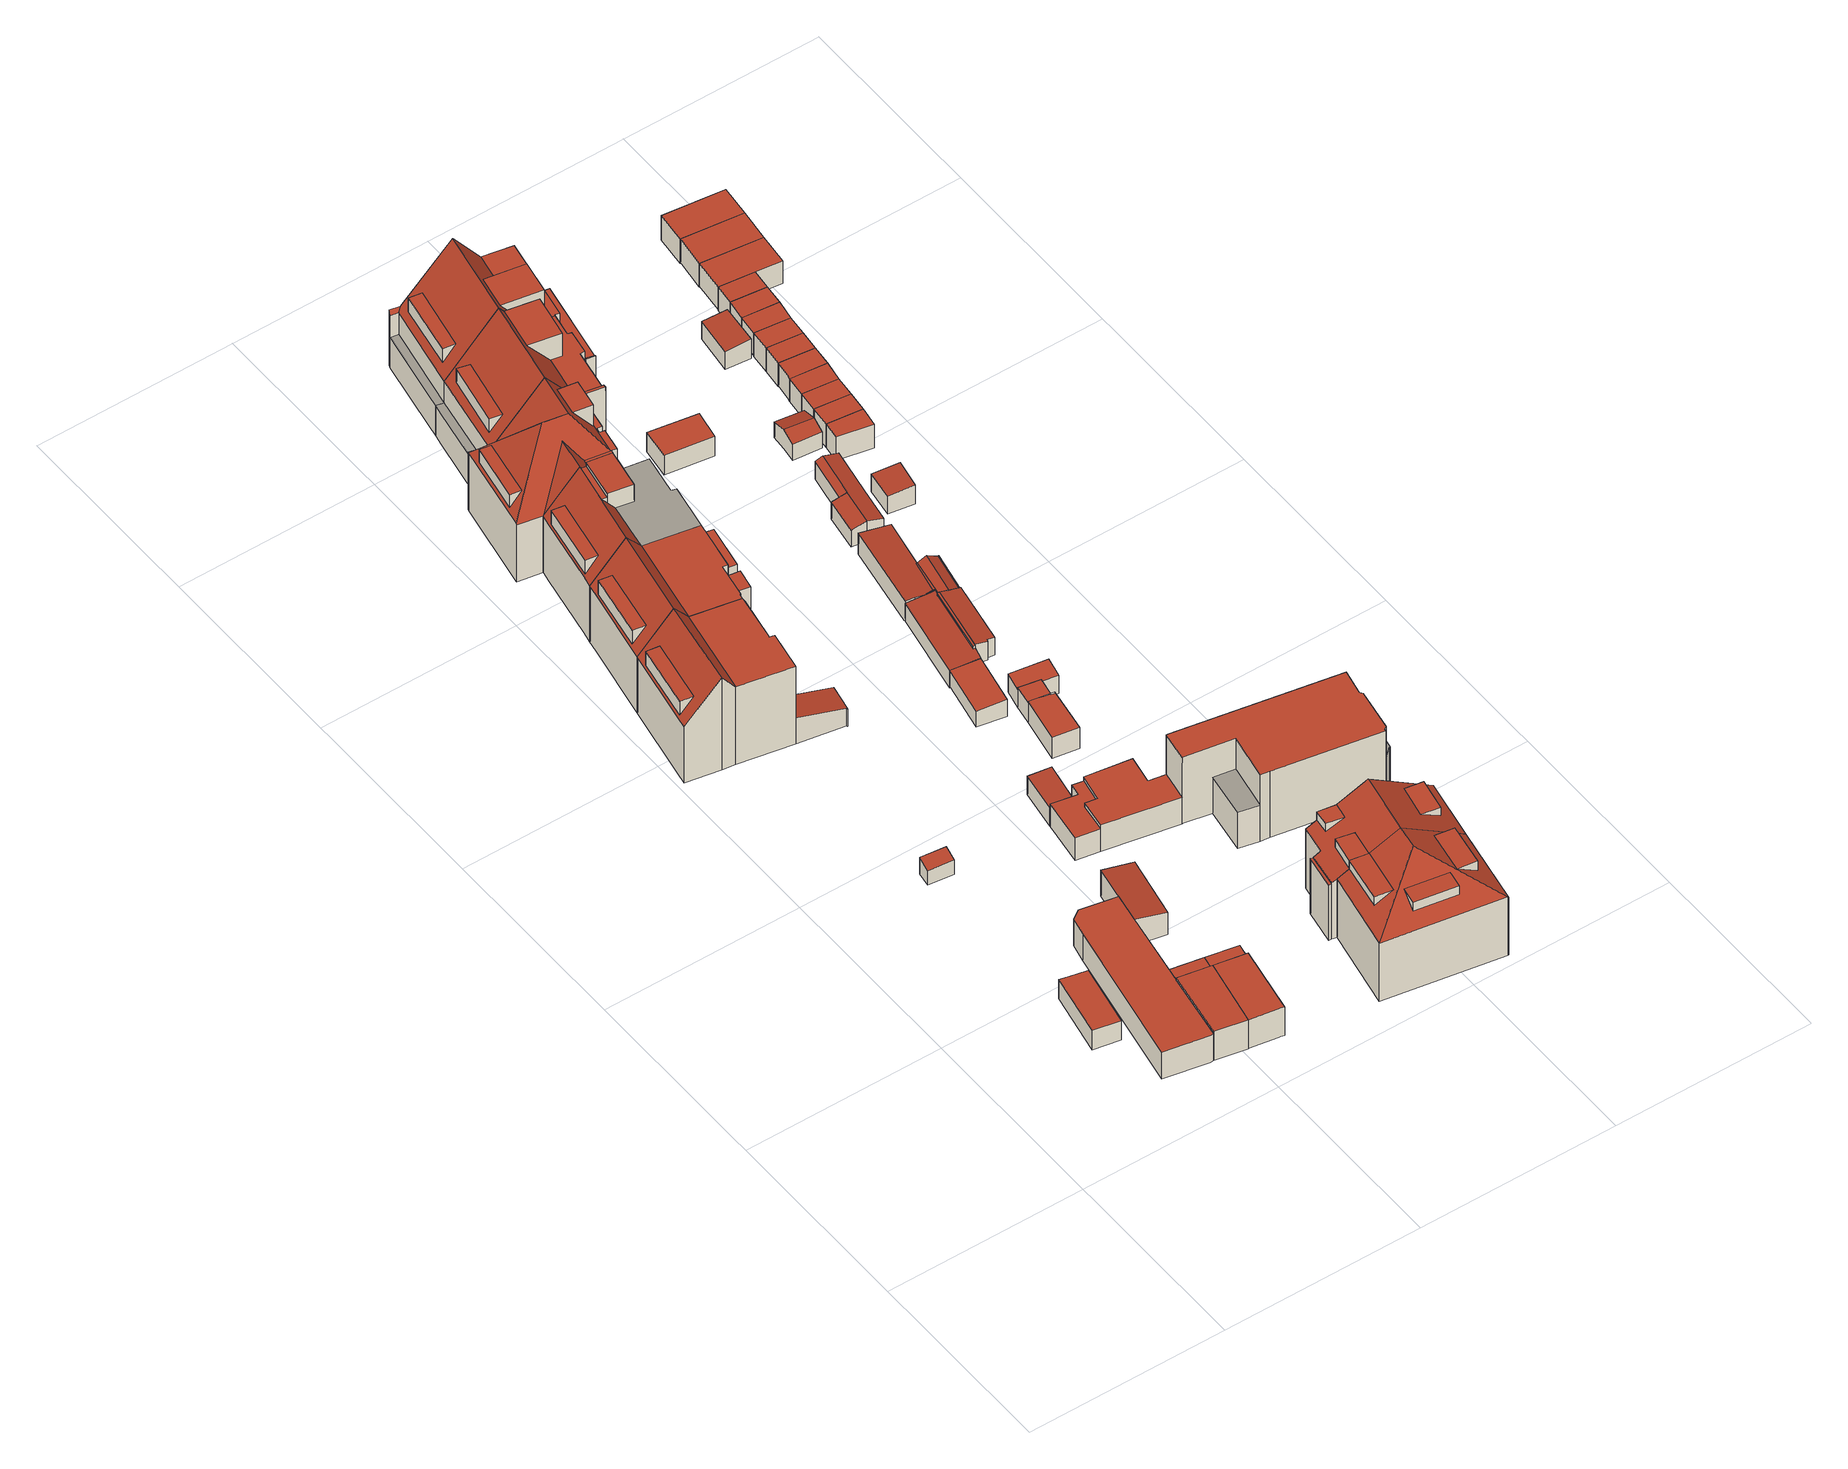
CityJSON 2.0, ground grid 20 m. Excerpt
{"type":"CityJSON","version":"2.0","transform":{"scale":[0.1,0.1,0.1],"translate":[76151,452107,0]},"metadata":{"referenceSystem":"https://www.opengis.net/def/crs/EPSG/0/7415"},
"CityObjects":{
"building1":{"type":"Building","attributes":{"Volume":40.29,"Dakoppervlakte":17.45,"Muuroppervlakte":42.24,"Vloeroppervlakte":17.45,"hoogte_Z_max_in_m_NAP":3.52,"GEB_DOEL":"onbekend","dateOfConstruction":"1957-01-01","measuredHeight":2.31},"geometry":[{"type":"Solid","lod":"2","boundaries":[[[[0,1,2,3,4]],[[5,6,7,8,9]],[[1,0,7,6]],[[8,7,0,4]],[[8,4,3,9]],[[2,5,9,3]],[[2,1,6,5]]]],"semantics":{"surfaces":[{"type":"GroundSurface"},{"type":"RoofSurface"},{"type":"WallSurface"}],"values":[[0,1,2,2,2,2,2]]}}]},
"building2":{"type":"Building","attributes":{"Volume":260.53,"Dakoppervlakte":81.93,"Muuroppervlakte":140.71,"Vloeroppervlakte":81.93,"hoogte_Z_max_in_m_NAP":4.36,"GEB_DOEL":"industriefunctie","dateOfConstruction":"1957-01-01","measuredHeight":3.18},"geometry":[{"type":"Solid","lod":"2","boundaries":[[[[10,11,12,13,14,15,16,17,18]],[[19,20,21,22,23,24,25,26,27]],[[27,15,14,13,20,19]],[[21,20,13,12]],[[11,10,23,22]],[[10,18,24,23]],[[18,17,25,24]],[[25,17,16,15,27,26]],[[12,11,22,21]]]],"semantics":{"surfaces":[{"type":"GroundSurface"},{"type":"RoofSurface"},{"type":"WallSurface"}],"values":[[0,1,2,2,2,2,2,2,2]]}}]},
"building3":{"type":"Building","attributes":{"Volume":6.66,"Dakoppervlakte":3.6,"Muuroppervlakte":14.77,"Vloeroppervlakte":3.54,"hoogte_Z_max_in_m_NAP":3,"GEB_DOEL":"onbekend","dateOfConstruction":"1930-01-01","measuredHeight":2.01},"geometry":[{"type":"Solid","lod":"2","boundaries":[[[[28,29,30,31]],[[32,33,34,35]],[[31,33,32,28]],[[31,30,34,33]],[[29,35,34,30]],[[35,29,28,32]]]],"semantics":{"surfaces":[{"type":"GroundSurface"},{"type":"RoofSurface"},{"type":"WallSurface"}],"values":[[0,1,2,2,2,2]]}}]},
"building4":{"type":"Building","attributes":{"Volume":93.59,"Dakoppervlakte":27.85,"Muuroppervlakte":80.06,"Vloeroppervlakte":27.85,"hoogte_Z_max_in_m_NAP":4.72,"GEB_DOEL":"overige gebruiksfunctie","dateOfConstruction":"1925-01-01","measuredHeight":3.49},"geometry":[{"type":"Solid","lod":"2","boundaries":[[[[36,37,38,15,39,40]],[[41,42,43,44]],[[45,46,47,48]],[[39,15,43,42,46]],[[15,38,44,43]],[[41,44,38,37,47]],[[47,37,36,48]],[[48,36,40,45]],[[45,40,39,46]],[[42,41,47,46]]]],"semantics":{"surfaces":[{"type":"GroundSurface"},{"type":"RoofSurface"},{"type":"WallSurface"}],"values":[[0,1,1,2,2,2,2,2,2,2]]}}]},
"building5":{"type":"Building","attributes":{"Volume":93.39,"Dakoppervlakte":28.05,"Muuroppervlakte":79.27,"Vloeroppervlakte":28.05,"hoogte_Z_max_in_m_NAP":4.72,"GEB_DOEL":"overige gebruiksfunctie","dateOfConstruction":"1925-01-01","measuredHeight":3.45},"geometry":[{"type":"Solid","lod":"2","boundaries":[[[[49,50,51,52,53,54,55,56]],[[41,44,57,58,59,60]],[[48,47,61,62]],[[51,50,59,58,57,44,53,52]],[[60,59,50,49,61]],[[41,47,54,53,44]],[[62,56,55,48]],[[55,54,47,48]],[[61,49,56,62]],[[47,41,60,61]]]],"semantics":{"surfaces":[{"type":"GroundSurface"},{"type":"RoofSurface"},{"type":"WallSurface"}],"values":[[0,1,1,2,2,2,2,2,2,2]]}}]},
"building6":{"type":"Building","attributes":{"Volume":867.99,"Dakoppervlakte":115.07,"Muuroppervlakte":357.21,"Vloeroppervlakte":102.14,"hoogte_Z_max_in_m_NAP":11.87,"GEB_DOEL":"woonfunctie","dateOfConstruction":"1930-01-01","measuredHeight":11},"children":["building6-1"],"geometry":[{"type":"Solid","lod":"2","boundaries":[[[[63,64,65,66,67,68,69,70,71,72,73,74,75,76,77,78,79,80]],[[81,82,83,84,85,86,87]],[[88,89,90,91,92,93,94]],[[95,96,97,98,99,100]],[[101,102,103,104,105],[106,107,108,109]],[[85,102,101,86]],[[84,83,82,72,71,70]],[[84,70,69,85]],[[63,80,93,87,86]],[[80,79,94,93]],[[88,94,79,78]],[[88,78,77,89]],[[96,95,90,76,75]],[[74,97,96,75]],[[73,98,97,74]],[[99,92,91,100]],[[100,91,90,95]],[[93,92,99,98,81,87]],[[65,64,101,105]],[[103,102,68,67]],[[104,103,67,66,65,105]],[[86,101,64,63]],[[85,69,68,102]],[[73,72,82,81,98]],[[89,77,76,90]],[[110,109,108,111]],[[111,108,107]],[[110,111,107,106]],[[106,109,110]]]],"semantics":{"surfaces":[{"type":"GroundSurface"},{"type":"RoofSurface"},{"type":"WallSurface"}],"values":[[0,1,1,1,1,1,2,2,2,2,2,2,2,2,2,2,2,2,2,2,2,2,2,2,2,1,2,2,2]]}}]},
"building6-1":{"type":"BuildingInstallation","attributes":{"relationToConstruction":"outside"},"parents":["building6"],"geometry":[{"type":"MultiSurface","lod":"2","boundaries":[[[110,109,108,111]],[[111,108,107]],[[110,111,107,106]],[[106,109,110]]],"semantics":{"surfaces":[{"type":"RoofSurface"},{"type":"WallSurface"}],"values":[0,1,1,1]}}]},
"building7":{"type":"Building","attributes":{"Volume":55.84,"Dakoppervlakte":20.02,"Muuroppervlakte":53.51,"Vloeroppervlakte":19.74,"hoogte_Z_max_in_m_NAP":4.41,"GEB_DOEL":"onbekend","dateOfConstruction":"1925-01-01","measuredHeight":3.11},"geometry":[{"type":"Solid","lod":"2","boundaries":[[[[112,113,114,115,116]],[[117,118,119,19,120]],[[117,113,112,116,119,118]],[[116,115,19,119]],[[19,115,114,120]],[[120,114,113,117]]]],"semantics":{"surfaces":[{"type":"GroundSurface"},{"type":"RoofSurface"},{"type":"WallSurface"}],"values":[[0,1,2,2,2,2]]}}]},
"building8":{"type":"Building","attributes":{"Volume":877.34,"Dakoppervlakte":110.32,"Muuroppervlakte":363.11,"Vloeroppervlakte":123.81,"hoogte_Z_max_in_m_NAP":11.87,"GEB_DOEL":"woonfunctie","dateOfConstruction":"1930-01-01","measuredHeight":11.02},"children":["building8-1"],"geometry":[{"type":"Solid","lod":"2","boundaries":[[[[121,122,123,124,125,126,127,128,70,69,68,67,129,130,131,132,133,134,135,136,137,138]],[[85,84,139,140,141,142,143,144]],[[145,146,147,148,149,150]],[[151,152,153,154,155,156]],[[157,158,159,160]],[[103,102,161,162,163],[164,165,166,167]],[[85,144,161,102]],[[168,169,170,171,172,173]],[[140,139,128,127]],[[140,127,126,141]],[[126,125,152,142,141]],[[133,132,144,143,160]],[[84,85,69,70]],[[139,84,70,128]],[[147,146,122,121]],[[138,148,147,121]],[[137,149,148,138]],[[153,152,125,124]],[[123,154,153,124]],[[168,173,149,137,136]],[[169,168,136,135]],[[133,160,159,134]],[[159,158,169,135,134]],[[158,157,170,169]],[[155,146,145,156]],[[172,150,149,173]],[[156,145,150,172,171,151]],[[152,151,171,170,157,160,143,142]],[[102,103,67,68]],[[130,162,161,131]],[[162,130,129,67,103,163]],[[69,85,102,68]],[[161,144,132,131]],[[155,154,123,122,146]],[[174,167,166,175]],[[175,166,165]],[[174,175,165,164]],[[174,164,167]]]],"semantics":{"surfaces":[{"type":"GroundSurface"},{"type":"RoofSurface"},{"type":"OuterFloorSurface"},{"type":"WallSurface"}],"values":[[0,1,1,1,1,1,1,2,3,3,3,3,3,3,3,3,3,3,3,3,3,3,3,3,3,3,3,3,3,3,3,3,3,3,1,3,3,3]]}}]},
"building8-1":{"type":"BuildingInstallation","attributes":{"relationToConstruction":"outside"},"parents":["building8"],"geometry":[{"type":"MultiSurface","lod":"2","boundaries":[[[174,167,166,175]],[[175,166,165]],[[174,175,165,164]],[[174,164,167]]],"semantics":{"surfaces":[{"type":"RoofSurface"},{"type":"WallSurface"}],"values":[0,1,1,1]}}]},
"building9":{"type":"Building","attributes":{"Volume":906.72,"Dakoppervlakte":71.56,"Muuroppervlakte":380.04,"Vloeroppervlakte":104.3,"hoogte_Z_max_in_m_NAP":12.23,"GEB_DOEL":"woonfunctie","dateOfConstruction":"1930-01-01","measuredHeight":11.38},"children":["building9-1"],"geometry":[{"type":"Solid","lod":"2","boundaries":[[[[176,177,178,179,180,181,182,183,133,132,131,130,184,185,186,187,188,189,190,191,192]],[[193,194,195,196]],[[161,197,198,199,200,162],[201,202,203,204]],[[205,206,207,208,209,210,211]],[[212,213,214,215]],[[216,217,218,160]],[[219,197,161,144,220,221,222]],[[223,224,225,226]],[[227,228,219,222]],[[229,230,231,232,233,234,235,220,144,143]],[[162,130,131,161]],[[186,198,197,187]],[[199,198,186,185,184,130,162,200]],[[133,160,143,144,132]],[[229,194,179,178,230]],[[230,178,177,231]],[[232,231,177,176]],[[176,192,233,232]],[[234,233,192,191]],[[182,208,207,183]],[[182,181,209,208]],[[180,210,209,181]],[[216,160,133,183,207]],[[215,218,217,212]],[[196,211,210,193]],[[212,217,206,205,213]],[[216,207,206,217]],[[195,214,213,205,211,196]],[[218,215,214,195,194,229,143,160]],[[161,131,132,144]],[[189,236,228,224,223,234,191,190]],[[228,236,219]],[[227,225,224,228]],[[236,189,188,187,197,219]],[[227,222,221]],[[226,235,234,223]],[[235,226,225,227,221,220]],[[194,193,210,180,179]],[[204,237,238,201]],[[237,204,203]],[[238,237,203,202]],[[238,202,201]]]],"semantics":{"surfaces":[{"type":"GroundSurface"},{"type":"OuterFloorSurface"},{"type":"RoofSurface"},{"type":"WallSurface"}],"values":[[0,1,2,2,2,2,2,2,2,1,3,3,3,3,3,3,3,3,3,3,3,3,3,3,3,3,3,3,3,3,3,3,3,3,3,3,3,3,2,3,3,3]]}}]},
"building9-1":{"type":"BuildingInstallation","attributes":{"relationToConstruction":"outside"},"parents":["building9"],"geometry":[{"type":"MultiSurface","lod":"2","boundaries":[[[204,237,238,201]],[[237,204,203]],[[238,237,203,202]],[[238,202,201]]],"semantics":{"surfaces":[{"type":"RoofSurface"},{"type":"WallSurface"}],"values":[0,1,1,1]}}]},
"building10":{"type":"Building","attributes":{"Volume":19,"Dakoppervlakte":8.71,"Muuroppervlakte":27.07,"Vloeroppervlakte":8.68,"hoogte_Z_max_in_m_NAP":3.12,"GEB_DOEL":"onbekend","dateOfConstruction":"1930-01-01","measuredHeight":2.27},"geometry":[{"type":"Solid","lod":"2","boundaries":[[[[239,240,241,242]],[[243,244,245,246]],[[239,242,244,243]],[[244,242,241,245]],[[240,246,245,241]],[[240,239,243,246]]]],"semantics":{"surfaces":[{"type":"GroundSurface"},{"type":"RoofSurface"},{"type":"WallSurface"}],"values":[[0,1,2,2,2,2]]}}]},
"building11":{"type":"Building","attributes":{"Volume":964.26,"Dakoppervlakte":128.73,"Muuroppervlakte":390.29,"Vloeroppervlakte":132.28,"hoogte_Z_max_in_m_NAP":13.54,"GEB_DOEL":"woonfunctie","dateOfConstruction":"1930-01-01","measuredHeight":12.71},"children":["building11-1","building11-2"],"geometry":[{"type":"MultiSurface","lod":"2","boundaries":[[[247,248,249,250,251,252,253,254,255,256,257,258,259,260,261,262,263,264,265,266,267,268,269,270]],[[271,272,273],[274,275,276,277]],[[278,279,280,281],[282,283,284,285]],[[286,287,280,279,272,271,288,198]],[[286,198,197]],[[289,287,286,197,290]],[[290,233,291,292,293,294,295,296,297,298,299,300,281,280,287,289]],[[301,302,303,304]],[[305,306,307,308]],[[309,310,311,312]],[[313,279,278]],[[279,313,314,315,316,317,273,272]],[[255,291,233,256]],[[255,254,301,292,291]],[[294,293,304,251,250]],[[250,249,295,294]],[[249,318,312,296,295]],[[270,269,299,298,306]],[[299,269,319,268,281,300]],[[233,290,257,256]],[[252,303,302,253]],[[251,304,303,252]],[[254,253,302,301]],[[318,248,308,309,312]],[[248,247,305,308]],[[305,247,270,306]],[[307,310,309,308]],[[317,263,262,273]],[[311,310,307,306,298,297]],[[197,198,288,260,259,258,257,290]],[[271,273,262,261,260,288]],[[296,312,311,297]],[[292,301,304,293]],[[266,313,278,281,268,267]],[[264,263,317,316,315,314,313,266,320,265]],[[321,322,276,275]],[[321,275,274]],[[322,321,274,277]],[[277,276,322]],[[323,285,284,324]],[[324,284,283]],[[323,324,283,282]],[[282,285,323]]],"semantics":{"surfaces":[{"type":"GroundSurface"},{"type":"RoofSurface"},{"type":"OuterFloorSurface"},{"type":"WallSurface"}],"values":[0,1,1,1,1,1,1,1,1,2,1,1,3,3,3,3,3,3,3,3,3,3,3,3,3,3,3,3,3,3,3,3,3,3,3,1,3,3,3,1,3,3,3]}}]},
"building11-1":{"type":"BuildingInstallation","attributes":{"relationToConstruction":"outside"},"parents":["building11"],"geometry":[{"type":"MultiSurface","lod":"2","boundaries":[[[321,322,276,275]],[[321,275,274]],[[322,321,274,277]],[[277,276,322]]],"semantics":{"surfaces":[{"type":"RoofSurface"},{"type":"WallSurface"}],"values":[0,1,1,1]}}]},
"building11-2":{"type":"BuildingInstallation","attributes":{"relationToConstruction":"outside"},"parents":["building11"],"geometry":[{"type":"MultiSurface","lod":"2","boundaries":[[[323,285,284,324]],[[324,284,283]],[[323,324,283,282]],[[282,285,323]]],"semantics":{"surfaces":[{"type":"RoofSurface"},{"type":"WallSurface"}],"values":[0,1,1,1]}}]},
"building12":{"type":"Building","attributes":{"Volume":812.2,"Dakoppervlakte":93.05,"Muuroppervlakte":305.6,"Vloeroppervlakte":97.07,"hoogte_Z_max_in_m_NAP":11.76,"GEB_DOEL":"kantoorfunctie - woonfunctie","dateOfConstruction":"1925-01-01","measuredHeight":10.34},"children":["building12-1","building12-2"],"geometry":[{"type":"Solid","lod":"2","boundaries":[[[[325,326,327,328,329,330,331,332]],[[333,334,335,336]],[[337,333,336,338,339,340,341,342]],[[337,342,343,344,345],[346,347,348,349]],[[342,341,350,343],[351,352,353,354]],[[341,340,331,330,350]],[[330,329,343,350]],[[333,339,334]],[[327,326,325,332,331,340,339,333,337,345]],[[335,334,339,338]],[[338,336,335]],[[344,343,329,328]],[[345,344,328,327]],[[349,355,356,346]],[[355,349,348]],[[356,355,348,347]],[[356,347,346]],[[351,354,357,358]],[[352,358,357,353]],[[352,351,358]],[[357,354,353]]]],"semantics":{"surfaces":[{"type":"GroundSurface"},{"type":"RoofSurface"},{"type":"WallSurface"}],"values":[[0,1,1,1,1,2,2,2,2,2,2,2,2,1,2,2,2,1,2,2,2]]}}]},
"building12-1":{"type":"BuildingInstallation","attributes":{"relationToConstruction":"outside"},"parents":["building12"],"geometry":[{"type":"MultiSurface","lod":"2","boundaries":[[[349,355,356,346]],[[355,349,348]],[[356,355,348,347]],[[356,347,346]]],"semantics":{"surfaces":[{"type":"RoofSurface"},{"type":"WallSurface"}],"values":[0,1,1,1]}}]},
"building12-2":{"type":"BuildingInstallation","attributes":{"relationToConstruction":"outside"},"parents":["building12"],"geometry":[{"type":"MultiSurface","lod":"2","boundaries":[[[351,354,357,358]],[[352,358,357,353]],[[352,351,358]],[[357,354,353]]],"semantics":{"surfaces":[{"type":"RoofSurface"},{"type":"WallSurface"}],"values":[0,1,1,1]}}]},
"building13":{"type":"Building","attributes":{"Volume":30.09,"Dakoppervlakte":14.91,"Muuroppervlakte":32.6,"Vloeroppervlakte":14.9,"hoogte_Z_max_in_m_NAP":3.03,"GEB_DOEL":"onbekend","dateOfConstruction":"2011-01-01","measuredHeight":2.07},"geometry":[{"type":"Solid","lod":"2","boundaries":[[[[359,360,361,362]],[[363,364,365,366]],[[359,362,364,363]],[[362,361,365,364]],[[360,366,365,361]],[[366,360,359,363]]]],"semantics":{"surfaces":[{"type":"GroundSurface"},{"type":"RoofSurface"},{"type":"WallSurface"}],"values":[[0,1,2,2,2,2]]}}]},
"building14":{"type":"Building","attributes":{"Volume":955.29,"Dakoppervlakte":116.24,"Muuroppervlakte":382.03,"Vloeroppervlakte":136.14,"hoogte_Z_max_in_m_NAP":13.54,"GEB_DOEL":"woonfunctie","dateOfConstruction":"1930-01-01","measuredHeight":12.65},"children":["building14-1"],"geometry":[{"type":"Solid","lod":"2","boundaries":[[[[367,368,369,370,371,372,373,374,375,376,377,378,379,380,381,382,383,384,385,386,387,388]],[[389,390,391,392,278,281]],[[278,392,393,394,313],[395,396,397,398]],[[313,394,399,315]],[[400,401,389,281,300,402,403,404,405,406,407,408]],[[409,410,411,412]],[[413,414,391,390]],[[415,416,417,418,419,420]],[[415,420,370,369]],[[417,416,415,369,368,367]],[[367,388,418,417]],[[281,384,383,300]],[[300,383,382,402]],[[382,381,410,403,402]],[[404,409,378,377,405]],[[407,406,405,377,376,375]],[[379,378,409,412]],[[411,410,381,380]],[[412,411,380,379]],[[403,410,409,404]],[[413,401,400,408,414]],[[408,374,373,372,391,414]],[[399,394,419,418]],[[394,393,420,419]],[[278,313,315,387,386,385,384,281]],[[418,388,387,315,399]],[[420,393,392,391,372,371,370]],[[413,390,389,401]],[[407,375,374,408]],[[421,422,395,398]],[[396,395,422]],[[421,398,397]],[[422,421,397,396]]]],"semantics":{"surfaces":[{"type":"GroundSurface"},{"type":"RoofSurface"},{"type":"OuterFloorSurface"},{"type":"WallSurface"}],"values":[[0,1,1,1,1,1,1,2,3,3,3,3,3,3,3,3,3,3,3,3,3,3,3,3,3,3,3,3,3,1,3,3,3]]}}]},
"building14-1":{"type":"BuildingInstallation","attributes":{"relationToConstruction":"outside"},"parents":["building14"],"geometry":[{"type":"MultiSurface","lod":"2","boundaries":[[[421,422,395,398]],[[396,395,422]],[[421,398,397]],[[422,421,397,396]]],"semantics":{"surfaces":[{"type":"RoofSurface"},{"type":"WallSurface"}],"values":[0,1,1,1]}}]},
"building15":{"type":"Building","attributes":{"Volume":53.51,"Dakoppervlakte":22.75,"Muuroppervlakte":59.36,"Vloeroppervlakte":28.55,"hoogte_Z_max_in_m_NAP":3.49,"GEB_DOEL":"onbekend","dateOfConstruction":"1925-01-01","measuredHeight":2.44},"geometry":[{"type":"Solid","lod":"2","boundaries":[[[[423,424,425,426,427,428,429,430,431,432]],[[433,434,435,436]],[[437,438,439,440,441]],[[442,443,444,445]],[[429,428,433,436]],[[429,436,435,430]],[[438,424,423,439]],[[423,432,440,439]],[[424,438,437,425]],[[444,443,427,426,441]],[[442,445,440,432,431]],[[426,425,437,441]],[[441,440,445,444]],[[433,428,427,443,442,434]],[[435,434,442,431,430]]]],"semantics":{"surfaces":[{"type":"GroundSurface"},{"type":"RoofSurface"},{"type":"WallSurface"}],"values":[[0,1,1,1,2,2,2,2,2,2,2,2,2,2,2]]}}]},
"building16":{"type":"Building","attributes":{"Volume":1012.08,"Dakoppervlakte":150.13,"Muuroppervlakte":466,"Vloeroppervlakte":162.14,"hoogte_Z_max_in_m_NAP":9.03,"GEB_DOEL":"woonfunctie","dateOfConstruction":"1925-01-01","measuredHeight":7.97},"geometry":[{"type":"Solid","lod":"2","boundaries":[[[[446,447,448,449,450,451,452,453,454,455,456,457,458,459,460,461,462,463,464,465,466,467,468,469,470,471]],[[472,473,474,475,476,477]],[[478,479,480,481]],[[482,483,484,485,486,487,488,489,490,491,492,493,494]],[[495,496,497,498,499,500,501,502]],[[503,504,505,506,507,508,509,510]],[[463,462,493,492]],[[461,494,493,462]],[[461,460,500,482,494]],[[486,479,447,446,487]],[[446,471,488,487]],[[488,471,470,489]],[[470,469,476,490,489]],[[464,463,492,491,475]],[[476,469,468,477]],[[477,468,467,472]],[[473,466,465,474]],[[475,474,465,464]],[[490,476,475,491]],[[481,449,448,478]],[[448,447,479,478]],[[484,483,499,451,450,449,481,480,485]],[[479,486,485,480]],[[501,500,460,459]],[[459,458,502,501]],[[495,502,458,457,509]],[[499,498,506,452,451]],[[509,457,456,510]],[[455,503,510,456]],[[455,454,504,503]],[[454,453,505,504]],[[506,505,453,452]],[[495,509,508,496]],[[496,508,507,497]],[[506,498,497,507]],[[482,500,499,483]],[[472,467,466,473]]]],"semantics":{"surfaces":[{"type":"GroundSurface"},{"type":"OuterFloorSurface"},{"type":"RoofSurface"},{"type":"WallSurface"}],"values":[[0,1,1,2,2,2,3,3,3,3,3,3,3,3,3,3,3,3,3,3,3,3,3,3,3,3,3,3,3,3,3,3,3,3,3,3,3]]}}]},
"building17":{"type":"Building","attributes":{"Volume":660.15,"Dakoppervlakte":79.71,"Muuroppervlakte":309.61,"Vloeroppervlakte":76.25,"hoogte_Z_max_in_m_NAP":11.76,"GEB_DOEL":"woonfunctie","dateOfConstruction":"1925-01-01","measuredHeight":10.32},"children":["building17-1"],"geometry":[{"type":"Solid","lod":"2","boundaries":[[[[511,512,513,514,515,516,517,327,326,325,332,331,518,519,520]],[[521,522,523,524]],[[525,526,527,528]],[[529,530,531,532,533,534,340,339,535,536,333,337,537,526,525]],[[337,345,538,537],[539,540,541,542]],[[543,334,333,536]],[[513,512,532,531]],[[512,511,523,533,532]],[[518,331,340,534,522]],[[326,327,345,337,333,339,340,331,332,325]],[[345,327,517,538]],[[519,518,522,521]],[[524,523,511,520]],[[521,524,520,519]],[[533,523,522,534]],[[526,530,527]],[[528,529,525]],[[528,527,530,529]],[[334,339,333]],[[543,536,535]],[[339,334,543,535]],[[537,516,515,514,513,531,530,526]],[[517,516,537,538]],[[539,542,544,545]],[[544,542,541]],[[545,544,541,540]],[[540,539,545]]]],"semantics":{"surfaces":[{"type":"GroundSurface"},{"type":"RoofSurface"},{"type":"WallSurface"}],"values":[[0,1,1,1,1,1,2,2,2,2,2,2,2,2,2,2,2,2,2,2,2,2,2,1,2,2,2]]}}]},
"building17-1":{"type":"BuildingInstallation","attributes":{"relationToConstruction":"outside"},"parents":["building17"],"geometry":[{"type":"MultiSurface","lod":"2","boundaries":[[[539,542,544,545]],[[544,542,541]],[[545,544,541,540]],[[540,539,545]]],"semantics":{"surfaces":[{"type":"RoofSurface"},{"type":"WallSurface"}],"values":[0,1,1,1]}}]},
"building18":{"type":"Building","attributes":{"Volume":53.55,"Dakoppervlakte":25.12,"Muuroppervlakte":54.03,"Vloeroppervlakte":25.05,"hoogte_Z_max_in_m_NAP":3.44,"GEB_DOEL":"onbekend","dateOfConstruction":"1930-01-01","measuredHeight":2.6},"geometry":[{"type":"MultiSurface","lod":"2","boundaries":[[[546,547,548,549,550,551,552,553,554,555,556,557]],[[558,559,560,561,562,563,564,565,364,566]],[[567,568,569,570,571]],[[572,573,574,575]],[[562,561,574,573]],[[555,554,565,564,563,562,573,557,556]],[[565,554,553,364]],[[570,558,576,571]],[[575,567,571,576,550,549,548]],[[564,577,563]],[[572,575,548,547,546,578]],[[573,572,578,546,557]],[[566,552,551,550,576,558]],[[569,568,560,559]],[[570,569,559,558]],[[567,575,574,561,560,568]],[[553,552,566,364]]],"semantics":{"surfaces":[{"type":"GroundSurface"},{"type":"RoofSurface"},{"type":"WallSurface"}],"values":[0,1,1,1,2,2,2,2,2,2,2,2,2,2,2,2,2]}}]},
"building19":{"type":"Building","attributes":{"Volume":30.23,"Dakoppervlakte":13.36,"Muuroppervlakte":39.58,"Vloeroppervlakte":13.2,"hoogte_Z_max_in_m_NAP":3.42,"GEB_DOEL":"onbekend","dateOfConstruction":"1925-01-01","measuredHeight":2.45},"geometry":[{"type":"Solid","lod":"2","boundaries":[[[[579,580,581,582,583,584,585]],[[586,567,571,587,588,589]],[[589,588,582,581]],[[579,567,586,580]],[[571,567,579,585,584,576]],[[583,587,571,576,584]],[[581,580,586,589]],[[588,587,583,582]]]],"semantics":{"surfaces":[{"type":"GroundSurface"},{"type":"RoofSurface"},{"type":"WallSurface"}],"values":[[0,1,2,2,2,2,2,2]]}}]},
"building20":{"type":"Building","attributes":{"Volume":1064.25,"Dakoppervlakte":143.95,"Muuroppervlakte":403.24,"Vloeroppervlakte":129.72,"hoogte_Z_max_in_m_NAP":13.54,"GEB_DOEL":"woonfunctie","dateOfConstruction":"1930-01-01","measuredHeight":12.62},"children":["building20-1"],"geometry":[{"type":"Solid","lod":"2","boundaries":[[[[590,375,373,372,371,370,369,591,592,593,594,595,596,597,598,599,600,601,602,603,604,605,606]],[[607,608,609,610]],[[611,612,613,614]],[[391,615,616,617,618,619,620,621,392]],[[392,621,622,623,393],[624,625,626,627]],[[623,622,628,629]],[[630,631,632,633,634,635,636,637,638,639]],[[640,641,642,643]],[[644,645,646,620,619,647,648,616,615,407]],[[649,650,651,652]],[[653,618,617,654]],[[655,656,657,415,420]],[[369,370,420,415]],[[656,592,591,369,415,657]],[[628,622,594,593]],[[593,592,656,629,628]],[[629,656,655,623]],[[599,598,633,632]],[[604,639,638,605]],[[632,631,630,601,600,599]],[[643,603,602,640]],[[641,640,602,601,630]],[[643,642,639,604,603]],[[630,639,642,641]],[[373,375,407,615]],[[590,606,614,645,644]],[[620,646,610,597,596]],[[609,633,598,597,610]],[[606,605,638,611,614]],[[613,649,652,607,610,646,645,614]],[[654,617,616,648]],[[654,648,647,653]],[[609,608,634,633]],[[651,650,636,635]],[[611,638,637,612]],[[649,613,612,637,636,650]],[[651,635,634,608,607,652]],[[655,420,393,623]],[[622,621,620,596,595,594]],[[370,371,372,373,615,391,392,393,420]],[[647,619,618,653]],[[407,375,590,644]],[[658,624,627,659]],[[625,624,658]],[[627,626,659]],[[659,626,625,658]]]],"semantics":{"surfaces":[{"type":"GroundSurface"},{"type":"OuterFloorSurface"},{"type":"RoofSurface"},{"type":"WallSurface"}],"values":[[0,1,1,2,2,2,2,2,2,2,2,1,3,3,3,3,3,3,3,3,3,3,3,3,3,3,3,3,3,3,3,3,3,3,3,3,3,3,3,3,3,3,2,3,3,3]]}}]},
"building20-1":{"type":"BuildingInstallation","attributes":{"relationToConstruction":"outside"},"parents":["building20"],"geometry":[{"type":"MultiSurface","lod":"2","boundaries":[[[658,624,627,659]],[[625,624,658]],[[627,626,659]],[[659,626,625,658]]],"semantics":{"surfaces":[{"type":"RoofSurface"},{"type":"WallSurface"}],"values":[0,1,1,1]}}]},
"building21":{"type":"Building","attributes":{"Volume":57.58,"Dakoppervlakte":25.75,"Muuroppervlakte":52.61,"Vloeroppervlakte":25.52,"hoogte_Z_max_in_m_NAP":3.25,"GEB_DOEL":"onbekend","dateOfConstruction":"1930-01-01","measuredHeight":2.43},"geometry":[{"type":"Solid","lod":"2","boundaries":[[[[555,554,660,661,662,663,546,557,556]],[[664,665,666,667,668,669,577,563,670]],[[665,664,671,573,572,672]],[[562,673,670,563]],[[663,662,667,666]],[[661,668,667,662]],[[660,554,565,669,668,661]],[[572,578,546,663,666,672]],[[674,578,572,573]],[[562,573,671,673]],[[563,577,564,555,556,557,546,578,674]],[[672,666,665]],[[565,554,555,564]],[[573,562,563,674]],[[671,664,670,673]],[[669,565,564,577]]]],"semantics":{"surfaces":[{"type":"GroundSurface"},{"type":"RoofSurface"},{"type":"WallSurface"}],"values":[[0,1,1,1,2,2,2,2,2,2,2,2,2,2,2,2]]}}]},
"building22":{"type":"Building","attributes":{"Volume":32.12,"Dakoppervlakte":14.36,"Muuroppervlakte":34.85,"Vloeroppervlakte":14.36,"hoogte_Z_max_in_m_NAP":3.08,"GEB_DOEL":"onbekend","dateOfConstruction":"2011-01-01","measuredHeight":2.24},"geometry":[{"type":"Solid","lod":"2","boundaries":[[[[675,676,677,678]],[[679,680,681,682]],[[677,676,680,679]],[[677,679,682,678]],[[678,682,681,675]],[[680,676,675,681]]]],"semantics":{"surfaces":[{"type":"GroundSurface"},{"type":"RoofSurface"},{"type":"WallSurface"}],"values":[[0,1,2,2,2,2]]}}]},
"building23":{"type":"Building","attributes":{"Volume":19.67,"Dakoppervlakte":9.23,"Muuroppervlakte":27.35,"Vloeroppervlakte":8.47,"hoogte_Z_max_in_m_NAP":3.39,"GEB_DOEL":"onbekend","dateOfConstruction":"1925-01-01","measuredHeight":2.55},"geometry":[{"type":"Solid","lod":"2","boundaries":[[[[547,546,663,683,684,685,686,687,688,689,548]],[[690,691,692,693]],[[690,694,695,691]],[[575,693,692,672,572]],[[691,685,684,692]],[[690,693,689,688,687,694]],[[694,687,686,695]],[[685,691,695,686]],[[689,693,575,548]],[[692,684,683,663,666,672]],[[672,666,663,546,547,548,575,572]]]],"semantics":{"surfaces":[{"type":"GroundSurface"},{"type":"RoofSurface"},{"type":"WallSurface"}],"values":[[0,1,1,1,2,2,2,2,2,2,2]]}}]},
"building24":{"type":"Building","attributes":{"Volume":50.42,"Dakoppervlakte":22.85,"Muuroppervlakte":49.55,"Vloeroppervlakte":22.14,"hoogte_Z_max_in_m_NAP":3.3,"GEB_DOEL":"onbekend","dateOfConstruction":"1930-01-01","measuredHeight":2.45},"geometry":[{"type":"Solid","lod":"2","boundaries":[[[[696,697,698,699,700,701,702,703,704]],[[705,706,707,708]],[[709,710,711,712,708,707]],[[713,714,715,709,707]],[[708,712,700,699,698,705]],[[702,701,700,712,711,710]],[[709,703,702,710]],[[697,713,706]],[[714,713,697,696]],[[704,715,714,696]],[[703,709,715,704]],[[713,707,706]],[[706,705,698,697]]]],"semantics":{"surfaces":[{"type":"GroundSurface"},{"type":"RoofSurface"},{"type":"WallSurface"}],"values":[[0,1,1,1,2,2,2,2,2,2,2,2,2]]}}]},
"building25":{"type":"Building","attributes":{"Volume":16.5,"Dakoppervlakte":7.55,"Muuroppervlakte":24.08,"Vloeroppervlakte":7.53,"hoogte_Z_max_in_m_NAP":3.21,"GEB_DOEL":"onbekend","dateOfConstruction":"1925-01-01","measuredHeight":2.28},"geometry":[{"type":"Solid","lod":"2","boundaries":[[[[716,717,718,719]],[[720,721,722,723]],[[718,717,723,722]],[[717,716,720,723]],[[719,721,720,716]],[[722,721,719,718]]]],"semantics":{"surfaces":[{"type":"GroundSurface"},{"type":"RoofSurface"},{"type":"WallSurface"}],"values":[[0,1,2,2,2,2]]}}]},
"building26":{"type":"Building","attributes":{"Volume":17.4,"Dakoppervlakte":8.68,"Muuroppervlakte":22.96,"Vloeroppervlakte":8.44,"hoogte_Z_max_in_m_NAP":3.07,"GEB_DOEL":"onbekend","dateOfConstruction":"1930-01-01","measuredHeight":2.24},"geometry":[{"type":"Solid","lod":"2","boundaries":[[[[724,725,726,727,728,729]],[[730,731,732,733]],[[734,732,731,735]],[[729,734,735,724]],[[727,726,730,733]],[[725,731,730,726]],[[734,729,728,727,733,732]],[[725,724,735,731]]]],"semantics":{"surfaces":[{"type":"GroundSurface"},{"type":"RoofSurface"},{"type":"WallSurface"}],"values":[[0,1,1,2,2,2,2,2]]}}]},
"building27":{"type":"Building","attributes":{"Volume":18.47,"Dakoppervlakte":6.63,"Muuroppervlakte":30.09,"Vloeroppervlakte":6.63,"hoogte_Z_max_in_m_NAP":3.78,"GEB_DOEL":"onbekend","dateOfConstruction":"1960-01-01","measuredHeight":2.79},"geometry":[{"type":"Solid","lod":"2","boundaries":[[[[736,737,738,739]],[[740,741,742,743]],[[736,739,741,740]],[[739,738,742,741]],[[737,743,742,738]],[[736,740,743,737]]]],"semantics":{"surfaces":[{"type":"GroundSurface"},{"type":"RoofSurface"},{"type":"WallSurface"}],"values":[[0,1,2,2,2,2]]}}]},
"building28":{"type":"Building","attributes":{"Volume":19.57,"Dakoppervlakte":7.06,"Muuroppervlakte":30.61,"Vloeroppervlakte":7.06,"hoogte_Z_max_in_m_NAP":3.78,"GEB_DOEL":"onbekend","dateOfConstruction":"1960-01-01","measuredHeight":2.77},"geometry":[{"type":"Solid","lod":"2","boundaries":[[[[739,744,745,736]],[[741,740,746,747]],[[744,747,746,745]],[[744,739,741,747]],[[736,740,741,739]],[[745,746,740,736]]]],"semantics":{"surfaces":[{"type":"GroundSurface"},{"type":"RoofSurface"},{"type":"WallSurface"}],"values":[[0,1,2,2,2,2]]}}]},
"building29":{"type":"Building","attributes":{"Volume":18.84,"Dakoppervlakte":7.08,"Muuroppervlakte":29.44,"Vloeroppervlakte":7.08,"hoogte_Z_max_in_m_NAP":3.78,"GEB_DOEL":"onbekend","dateOfConstruction":"1960-01-01","measuredHeight":2.66},"geometry":[{"type":"Solid","lod":"2","boundaries":[[[[748,749,750,751]],[[747,746,752,753]],[[749,753,752,750]],[[749,748,747,753]],[[751,746,747,748]],[[750,752,746,751]]]],"semantics":{"surfaces":[{"type":"GroundSurface"},{"type":"RoofSurface"},{"type":"WallSurface"}],"values":[[0,1,2,2,2,2]]}}]},
"building30":{"type":"Building","attributes":{"Volume":18.97,"Dakoppervlakte":7.1,"Muuroppervlakte":29.61,"Vloeroppervlakte":7.1,"hoogte_Z_max_in_m_NAP":3.78,"GEB_DOEL":"onbekend","dateOfConstruction":"1960-01-01","measuredHeight":2.67},"geometry":[{"type":"Solid","lod":"2","boundaries":[[[[754,750,749,755]],[[756,753,752,757]],[[754,755,756,757]],[[755,749,753,756]],[[750,752,753,749]],[[750,754,757,752]]]],"semantics":{"surfaces":[{"type":"GroundSurface"},{"type":"RoofSurface"},{"type":"WallSurface"}],"values":[[0,1,2,2,2,2]]}}]},
"building31":{"type":"Building","attributes":{"Volume":21.39,"Dakoppervlakte":9.98,"Muuroppervlakte":27.92,"Vloeroppervlakte":11.47,"hoogte_Z_max_in_m_NAP":3.14,"GEB_DOEL":"onbekend","dateOfConstruction":"1930-01-01","measuredHeight":2.29},"geometry":[{"type":"Solid","lod":"2","boundaries":[[[[758,759,760,761]],[[762,763,764,765]],[[760,759,765,764]],[[759,758,762,765]],[[761,763,762,758]],[[763,761,760,764]]]],"semantics":{"surfaces":[{"type":"GroundSurface"},{"type":"RoofSurface"},{"type":"WallSurface"}],"values":[[0,1,2,2,2,2]]}}]},
"building32":{"type":"Building","attributes":{"Volume":19.01,"Dakoppervlakte":7.11,"Muuroppervlakte":29.65,"Vloeroppervlakte":7.11,"hoogte_Z_max_in_m_NAP":3.78,"GEB_DOEL":"onbekend","dateOfConstruction":"1960-01-01","measuredHeight":2.67},"geometry":[{"type":"Solid","lod":"2","boundaries":[[[[754,755,766,767,768]],[[769,770,756,757,771]],[[771,768,767,769]],[[756,770,769,767,766,755]],[[754,757,756,755]],[[768,771,757,754]]]],"semantics":{"surfaces":[{"type":"GroundSurface"},{"type":"RoofSurface"},{"type":"WallSurface"}],"values":[[0,1,2,2,2,2]]}}]},
"building33":{"type":"Building","attributes":{"Volume":19.63,"Dakoppervlakte":7.13,"Muuroppervlakte":30.6,"Vloeroppervlakte":7.13,"hoogte_Z_max_in_m_NAP":3.78,"GEB_DOEL":"onbekend","dateOfConstruction":"1960-01-01","measuredHeight":2.75},"geometry":[{"type":"Solid","lod":"2","boundaries":[[[[772,773,774,775]],[[769,771,776,777]],[[773,777,776,774]],[[773,772,769,777]],[[775,771,769,772]],[[775,774,776,771]]]],"semantics":{"surfaces":[{"type":"GroundSurface"},{"type":"RoofSurface"},{"type":"WallSurface"}],"values":[[0,1,2,2,2,2]]}}]},
"building34":{"type":"Building","attributes":{"Volume":20.04,"Dakoppervlakte":7.15,"Muuroppervlakte":31.2,"Vloeroppervlakte":7.15,"hoogte_Z_max_in_m_NAP":3.78,"GEB_DOEL":"onbekend","dateOfConstruction":"1960-01-01","measuredHeight":2.8},"geometry":[{"type":"Solid","lod":"2","boundaries":[[[[773,778,779,774]],[[777,776,780,781]],[[779,778,781,780]],[[777,781,778,773]],[[774,776,777,773]],[[779,780,776,774]]]],"semantics":{"surfaces":[{"type":"GroundSurface"},{"type":"RoofSurface"},{"type":"WallSurface"}],"values":[[0,1,2,2,2,2]]}}]},
"building35":{"type":"Building","attributes":{"Volume":19.44,"Dakoppervlakte":7.16,"Muuroppervlakte":30.26,"Vloeroppervlakte":7.16,"hoogte_Z_max_in_m_NAP":3.78,"GEB_DOEL":"onbekend","dateOfConstruction":"1960-01-01","measuredHeight":2.71},"geometry":[{"type":"Solid","lod":"2","boundaries":[[[[782,783,784,785]],[[786,787,781,780]],[[785,787,786,782]],[[785,784,781,787]],[[783,780,781,784]],[[782,786,780,783]]]],"semantics":{"surfaces":[{"type":"GroundSurface"},{"type":"RoofSurface"},{"type":"WallSurface"}],"values":[[0,1,2,2,2,2]]}}]},
"building36":{"type":"Building","attributes":{"Volume":19.86,"Dakoppervlakte":7.18,"Muuroppervlakte":30.88,"Vloeroppervlakte":7.18,"hoogte_Z_max_in_m_NAP":3.78,"GEB_DOEL":"onbekend","dateOfConstruction":"1960-01-01","measuredHeight":2.77},"geometry":[{"type":"Solid","lod":"2","boundaries":[[[[788,789,790,791]],[[786,792,793,787]],[[791,792,786,788]],[[791,790,793,792]],[[789,787,793,790]],[[789,788,786,787]]]],"semantics":{"surfaces":[{"type":"GroundSurface"},{"type":"RoofSurface"},{"type":"WallSurface"}],"values":[[0,1,2,2,2,2]]}}]},
"building37":{"type":"Building","attributes":{"Volume":19.85,"Dakoppervlakte":7.2,"Muuroppervlakte":30.83,"Vloeroppervlakte":7.2,"hoogte_Z_max_in_m_NAP":3.78,"GEB_DOEL":"onbekend","dateOfConstruction":"1960-01-01","measuredHeight":2.76},"geometry":[{"type":"Solid","lod":"2","boundaries":[[[[794,791,790,795]],[[792,796,797,793]],[[795,797,796,794]],[[793,797,795,790]],[[791,792,793,790]],[[794,796,792,791]]]],"semantics":{"surfaces":[{"type":"GroundSurface"},{"type":"RoofSurface"},{"type":"WallSurface"}],"values":[[0,1,2,2,2,2]]}}]},
"building38":{"type":"Building","attributes":{"Volume":52.43,"Dakoppervlakte":19.21,"Muuroppervlakte":50.56,"Vloeroppervlakte":19.21,"hoogte_Z_max_in_m_NAP":3.78,"GEB_DOEL":"overige gebruiksfunctie","dateOfConstruction":"1999-01-01","measuredHeight":2.73},"geometry":[{"type":"Solid","lod":"2","boundaries":[[[[798,799,800,801,802]],[[803,804,805,797,796]],[[802,805,804,798]],[[802,801,797,805]],[[801,800,796,797]],[[799,803,796,800]],[[799,798,804,803]]]],"semantics":{"surfaces":[{"type":"GroundSurface"},{"type":"RoofSurface"},{"type":"WallSurface"}],"values":[[0,1,2,2,2,2,2]]}}]},
"building39":{"type":"Building","attributes":{"Volume":53.92,"Dakoppervlakte":19.55,"Muuroppervlakte":51.45,"Vloeroppervlakte":19.55,"hoogte_Z_max_in_m_NAP":3.78,"GEB_DOEL":"overige gebruiksfunctie","dateOfConstruction":"1999-01-01","measuredHeight":2.76},"geometry":[{"type":"Solid","lod":"2","boundaries":[[[[806,807,808,809,810]],[[811,812,805,804,813]],[[808,811,813,809]],[[811,808,807,806,805,812]],[[810,804,805,806]],[[810,809,813,804]]]],"semantics":{"surfaces":[{"type":"GroundSurface"},{"type":"RoofSurface"},{"type":"WallSurface"}],"values":[[0,1,2,2,2,2]]}}]},
"building40":{"type":"Building","attributes":{"Volume":56.24,"Dakoppervlakte":19.53,"Muuroppervlakte":53.7,"Vloeroppervlakte":19.53,"hoogte_Z_max_in_m_NAP":3.78,"GEB_DOEL":"overige gebruiksfunctie","dateOfConstruction":"1999-01-01","measuredHeight":2.88},"geometry":[{"type":"Solid","lod":"2","boundaries":[[[[814,815,816,817]],[[818,819,811,813]],[[817,819,818,814]],[[817,816,811,819]],[[815,813,811,816]],[[815,814,818,813]]]],"semantics":{"surfaces":[{"type":"GroundSurface"},{"type":"RoofSurface"},{"type":"WallSurface"}],"values":[[0,1,2,2,2,2]]}}]}
},
"vertices":[
[118,184,12],[136,180,12],[124,117,12],[98,122,12],[110,186,12],[124,117,35],[136,180,35],[118,184,35],[110,186,35],[98,122,35],
[156,228,12],[165,234,12],[185,230,12],[201,227,12],[196,198,12],[172,53,12],[169,53,12],[125,61,12],[152,210,12],[196,198,44],[201,227,44],[185,230,44],[165,234,44],[156,228,44],[152,210,44],[125,61,44],[169,53,44],[172,53,44],
[127,368,10],[125,354,10],[100,357,10],[102,371,10],[127,368,30],[102,371,30],[100,357,27],[125,354,27],
[219,131,12],[216,115,12],[203,47,12],[183,121,12],[186,137,12],[216,115,47],[183,121,47],[172,53,47],[203,47,47],[186,137,41],[183,121,41],[216,115,41],[219,131,41],
[248,109,13],[236,41,13],[233,42,13],[231,42,13],[203,47,13],[216,115,13],[219,131,13],[251,125,13],[231,42,47],[233,42,47],[236,41,47],[248,109,47],[248,109,41],[251,125,41],
[53,563,9],[40,565,9],[6,571,9],[8,581,9],[22,659,9],[55,653,9],[69,651,9],[117,642,9],[117,638,9],[109,593,9],[114,592,9],[116,592,9],[114,579,9],[115,579,9],[159,571,9],[154,544,9],[153,545,9],[107,553,9],[114,592,102],[109,593,102],[117,638,102],[117,642,102],[69,651,102],[53,563,102],[107,553,102],[154,544,30],[159,571,30],[115,579,39],[114,572,39],[110,572,40],[107,553,40],[153,545,30],[115,579,72],[114,579,72],[116,592,72],[114,592,72],[110,572,72],[114,572,72],[40,565,119],[55,653,119],[22,659,76],[8,581,76],[6,571,76],[10,583,78],[21,646,78],[34,644,94],[23,581,94],[10,583,94],[21,646,94],
[232,256,13],[238,255,13],[226,192,13],[196,198,13],[207,260,13],[238,255,39],[232,256,40],[207,260,44],[226,192,39],
[167,699,9],[143,704,9],[137,705,9],[132,680,9],[130,680,9],[125,681,9],[119,647,9],[118,647,9],[36,737,9],[38,748,9],[71,742,9],[85,740,9],[139,730,9],[145,729,9],[144,724,9],[145,724,9],[145,723,9],[171,719,9],[118,647,102],[119,647,102],[125,681,102],[130,680,102],[139,730,102],[85,740,102],[144,710,37],[143,704,37],[167,699,37],[171,719,37],[145,723,37],[142,710,37],[135,711,72],[130,680,72],[132,680,72],[137,705,72],[143,704,72],[144,710,72],[138,725,63],[144,724,63],[145,729,63],[139,730,63],[71,742,119],[38,748,76],[36,737,76],[26,672,78],[37,735,78],[50,733,94],[39,670,94],[145,724,48],[144,724,48],[138,725,48],[135,711,48],[142,710,48],[145,723,48],[26,672,94],[37,735,94],
[125,821,9],[149,817,9],[142,777,9],[147,776,9],[156,774,9],[180,769,9],[172,725,9],[146,729,9],[40,759,9],[52,826,9],[54,836,9],[87,830,9],[88,830,9],[93,829,9],[100,828,9],[117,825,9],[125,823,9],[156,774,73],[147,776,73],[142,748,73],[151,747,73],[87,830,119],[54,836,76],[52,826,76],[40,759,76],[54,758,94],[42,760,78],[53,823,78],[65,821,94],[149,747,39],[146,732,39],[146,729,39],[172,725,39],[180,769,39],[156,774,39],[151,747,39],[146,732,68],[149,747,68],[142,748,68],[139,734,68],[146,729,63],[146,732,63],[139,734,63],[88,830,117],[93,788,102],[86,790,111],[81,791,117],[117,825,122],[93,829,122],[86,790,122],[110,785,122],[86,790,117],[93,829,117],[147,776,102],[142,777,102],[149,817,102],[125,821,102],[125,823,102],[117,825,102],[110,785,102],[93,829,111],[53,823,94],[42,760,94],
[251,390,8],[244,351,8],[223,354,8],[229,394,8],[251,390,31],[229,394,30],[223,354,30],[244,351,31],
[161,866,8],[153,867,8],[134,871,8],[133,866,8],[138,865,8],[142,864,8],[138,841,8],[134,842,8],[129,843,8],[125,823,8],[100,828,8],[87,830,8],[54,836,8],[30,840,8],[30,841,8],[46,930,8],[46,931,8],[49,930,8],[59,928,8],[70,926,8],[115,918,8],[141,913,8],[168,908,8],[168,905,8],[30,841,78],[83,877,135],[46,930,77],[45,914,80],[56,912,95],[46,855,95],[35,857,80],[115,918,135],[107,873,135],[128,843,102],[141,913,102],[138,903,103],[133,874,103],[114,877,128],[119,906,128],[93,863,119],[104,847,102],[30,840,76],[102,838,102],[100,828,102],[129,843,102],[134,842,102],[138,865,102],[133,866,102],[134,871,102],[139,870,102],[146,909,102],[168,905,102],[168,908,102],[166,908,102],[134,842,73],[138,841,73],[142,864,73],[138,865,73],[161,866,37],[168,905,37],[160,906,37],[153,867,37],[153,867,41],[160,906,41],[146,909,41],[139,870,41],[70,926,77],[61,928,77],[59,928,76],[49,930,77],[46,931,77],[139,870,8],[166,908,8],[61,928,8],[45,914,95],[35,857,95],[138,903,128],[133,874,128],
[366,101,14],[395,96,14],[454,86,14],[440,6,14],[439,6,14],[322,26,14],[337,106,14],[348,104,14],[366,101,101],[348,104,101],[340,58,101],[358,55,101],[395,96,118],[340,58,91],[348,104,91],[337,106,84],[322,26,84],[391,73,118],[439,6,84],[440,6,83],[454,86,83],[421,85,102],[440,82,91],[433,40,91],[414,43,102],[322,26,83],[407,43,102],[404,26,92],[362,33,92],[365,50,102],[433,40,102],[440,82,102],[362,33,102],[404,26,102],
[277,526,10],[267,475,10],[239,480,10],[249,531,10],[277,526,30],[249,531,29],[239,480,29],[267,475,30],
[60,938,9],[72,1005,9],[74,1015,9],[81,1013,9],[131,1005,9],[136,1004,9],[156,1000,9],[168,998,9],[182,996,9],[182,995,9],[178,973,9],[182,972,9],[186,971,9],[181,948,9],[178,948,9],[173,948,9],[166,908,9],[141,913,9],[115,918,9],[70,926,9],[59,928,9],[59,933,9],[149,957,102],[128,961,129],[136,1004,129],[131,1005,135],[81,1013,71],[67,931,71],[85,936,94],[73,938,78],[85,1001,78],[97,998,94],[59,933,71],[168,997,102],[160,955,102],[173,948,102],[178,948,102],[182,972,102],[178,973,102],[182,995,102],[182,996,102],[168,998,102],[182,972,72],[178,948,72],[181,948,72],[186,971,72],[160,955,129],[168,998,129],[74,1015,45],[72,1005,45],[60,938,45],[59,933,45],[67,931,45],[81,1013,45],[85,1001,94],[73,938,94],
[284,497,10],[321,491,10],[317,471,10],[301,474,10],[298,456,10],[301,455,10],[294,410,10],[269,414,10],[277,459,10],[280,478,10],[301,455,35],[277,459,35],[269,414,35],[294,410,35],[317,471,32],[321,491,32],[284,497,32],[280,478,32],[301,474,32],[277,459,34],[298,456,34],[301,474,34],[280,478,34],
[361,234,11],[352,235,11],[332,239,11],[339,284,11],[313,289,11],[311,289,11],[238,303,11],[215,307,11],[221,351,11],[246,346,11],[248,358,11],[259,356,11],[304,349,11],[299,321,11],[316,318,11],[318,318,11],[479,289,11],[474,264,11],[476,261,11],[482,250,11],[483,250,11],[479,227,11],[478,227,11],[469,219,11],[466,217,11],[466,215,11],[479,227,53],[483,250,53],[482,250,53],[476,261,53],[469,219,53],[478,227,53],[332,239,54],[352,235,54],[360,281,54],[339,284,54],[316,318,90],[311,289,90],[313,289,90],[360,281,90],[352,235,90],[361,234,90],[466,215,90],[466,217,90],[469,219,90],[476,261,90],[474,264,90],[479,289,90],[318,318,90],[259,356,43],[254,329,43],[242,331,43],[238,303,43],[311,289,43],[316,318,43],[299,321,43],[304,349,43],[246,346,38],[221,351,38],[215,307,38],[238,303,38],[242,331,38],[254,329,38],[259,356,38],[248,358,38],
[337,140,14],[344,139,14],[349,167,14],[359,165,14],[377,162,14],[406,157,14],[465,147,14],[332,107,14],[329,107,14],[335,141,14],[329,107,80],[332,107,80],[337,140,80],[335,141,80],[374,146,101],[377,162,101],[359,165,101],[357,150,101],[357,150,91],[359,165,91],[349,167,85],[344,139,85],[337,140,81],[332,107,81],[353,131,91],[371,127,101],[406,157,118],[465,147,83],[433,144,101],[451,141,91],[445,109,91],[427,112,101],[353,131,101],[445,109,101],[451,141,101],
[293,611,8],[293,610,8],[292,605,8],[282,553,8],[280,539,8],[280,538,8],[277,526,8],[249,531,8],[264,615,8],[274,614,8],[291,611,8],[292,611,8],[280,538,31],[278,538,30],[290,605,31],[291,605,31],[292,611,31],[284,612,30],[274,614,29],[264,615,29],[277,526,31],[292,605,34],[290,605,34],[278,538,34],[280,538,34],[280,539,34],[293,611,30],[292,611,30],[291,605,30],[292,605,30],[280,539,31],[274,614,31],[293,611,29],
[292,605,10],[311,601,10],[300,538,10],[293,539,10],[292,537,10],[280,539,10],[282,553,10],[311,601,31],[292,537,32],[293,539,32],[300,538,31],
[183,997,9],[76,1027,9],[89,1100,9],[90,1103,9],[100,1101,9],[147,1092,9],[172,1087,9],[202,1081,9],[208,1080,9],[234,1075,9],[219,991,9],[219,990,9],[219,989,9],[210,991,9],[211,992,9],[193,995,9],[187,996,9],[195,1044,41],[202,1043,41],[208,1080,41],[202,1081,41],[193,995,41],[197,1015,41],[190,1016,41],[187,996,41],[156,1000,102],[158,1008,102],[137,1011,129],[143,1044,129],[163,1040,102],[172,1087,102],[147,1092,135],[100,1101,75],[97,1099,71],[101,1024,94],[89,1026,78],[100,1090,78],[113,1088,94],[90,1103,75],[89,1100,71],[219,990,36],[219,991,36],[234,1075,36],[208,1080,36],[202,1043,36],[203,1043,36],[198,1014,36],[197,1015,36],[193,995,36],[211,992,36],[219,989,37],[219,990,37],[211,992,37],[210,991,37],[183,997,102],[187,996,102],[202,1081,102],[183,1037,102],[177,1004,102],[190,1016,72],[198,1014,72],[203,1043,72],[195,1044,72],[183,1037,129],[177,1004,129],[97,1099,45],[89,1100,45],[76,1027,45],[89,1026,94],[100,1090,94],
[264,616,8],[278,700,8],[308,695,8],[299,646,8],[291,612,29],[298,647,29],[299,646,29],[308,695,29],[278,700,33],[264,615,32],[284,613,30],[292,612,30],[299,646,30],[292,612,31],[292,611,29],
[248,861,8],[201,868,8],[205,898,8],[253,890,8],[205,898,31],[201,868,31],[248,861,31],[253,890,31],
[300,646,8],[308,645,8],[318,643,8],[319,643,8],[311,601,8],[310,601,8],[300,603,8],[310,601,29],[318,643,29],[308,645,34],[300,603,34],[311,601,29],[319,643,29],
[283,745,9],[291,744,9],[299,790,9],[306,789,9],[321,787,9],[313,740,9],[307,704,9],[292,707,9],[277,709,9],[299,790,30],[291,744,30],[298,743,33],[306,789,33],[292,707,33],[307,704,29],[313,740,29],[321,787,29],[291,744,31],[283,745,29],[277,709,29],
[324,722,9],[328,751,9],[354,746,9],[349,718,9],[324,722,30],[349,718,32],[354,746,32],[328,751,30],
[328,845,8],[327,830,8],[325,816,8],[297,819,8],[299,834,8],[300,849,8],[325,816,27],[327,830,31],[299,834,31],[297,819,27],[300,849,27],[328,845,27],
[362,809,10],[359,789,10],[325,796,10],[327,813,10],[362,809,38],[327,813,38],[325,796,38],[359,789,38],
[329,833,10],[364,829,10],[364,829,38],[329,833,38],
[329,833,11],[331,853,11],[366,849,11],[364,829,11],[366,849,38],[331,853,38],
[369,869,11],[333,873,11],[333,873,38],[369,869,38],
[313,936,8],[318,976,8],[342,973,8],[338,934,8],[313,936,29],[338,934,31],[342,973,31],[318,976,29],
[334,877,11],[336,893,11],[371,889,11],[336,893,38],[334,877,38],[371,889,38],
[336,893,10],[338,913,10],[373,909,10],[371,889,10],[373,909,38],[338,913,38],
[340,933,10],[375,929,10],[375,929,38],[340,933,38],
[378,949,11],[375,929,11],[340,933,11],[342,953,11],[378,949,38],[342,953,38],
[378,949,10],[342,953,10],[345,973,10],[380,969,10],[380,969,38],[345,973,38],
[382,989,10],[347,993,10],[382,989,38],[347,993,38],
[411,1017,11],[408,986,11],[382,989,11],[347,993,11],[350,1024,11],[408,986,38],[411,1017,38],[350,1024,38],
[350,1024,10],[354,1054,10],[354,1056,10],[415,1049,10],[411,1017,10],[354,1056,38],[354,1054,38],[415,1049,38],
[418,1080,9],[415,1049,9],[354,1056,9],[357,1087,9],[418,1080,38],[357,1087,38]
]}
